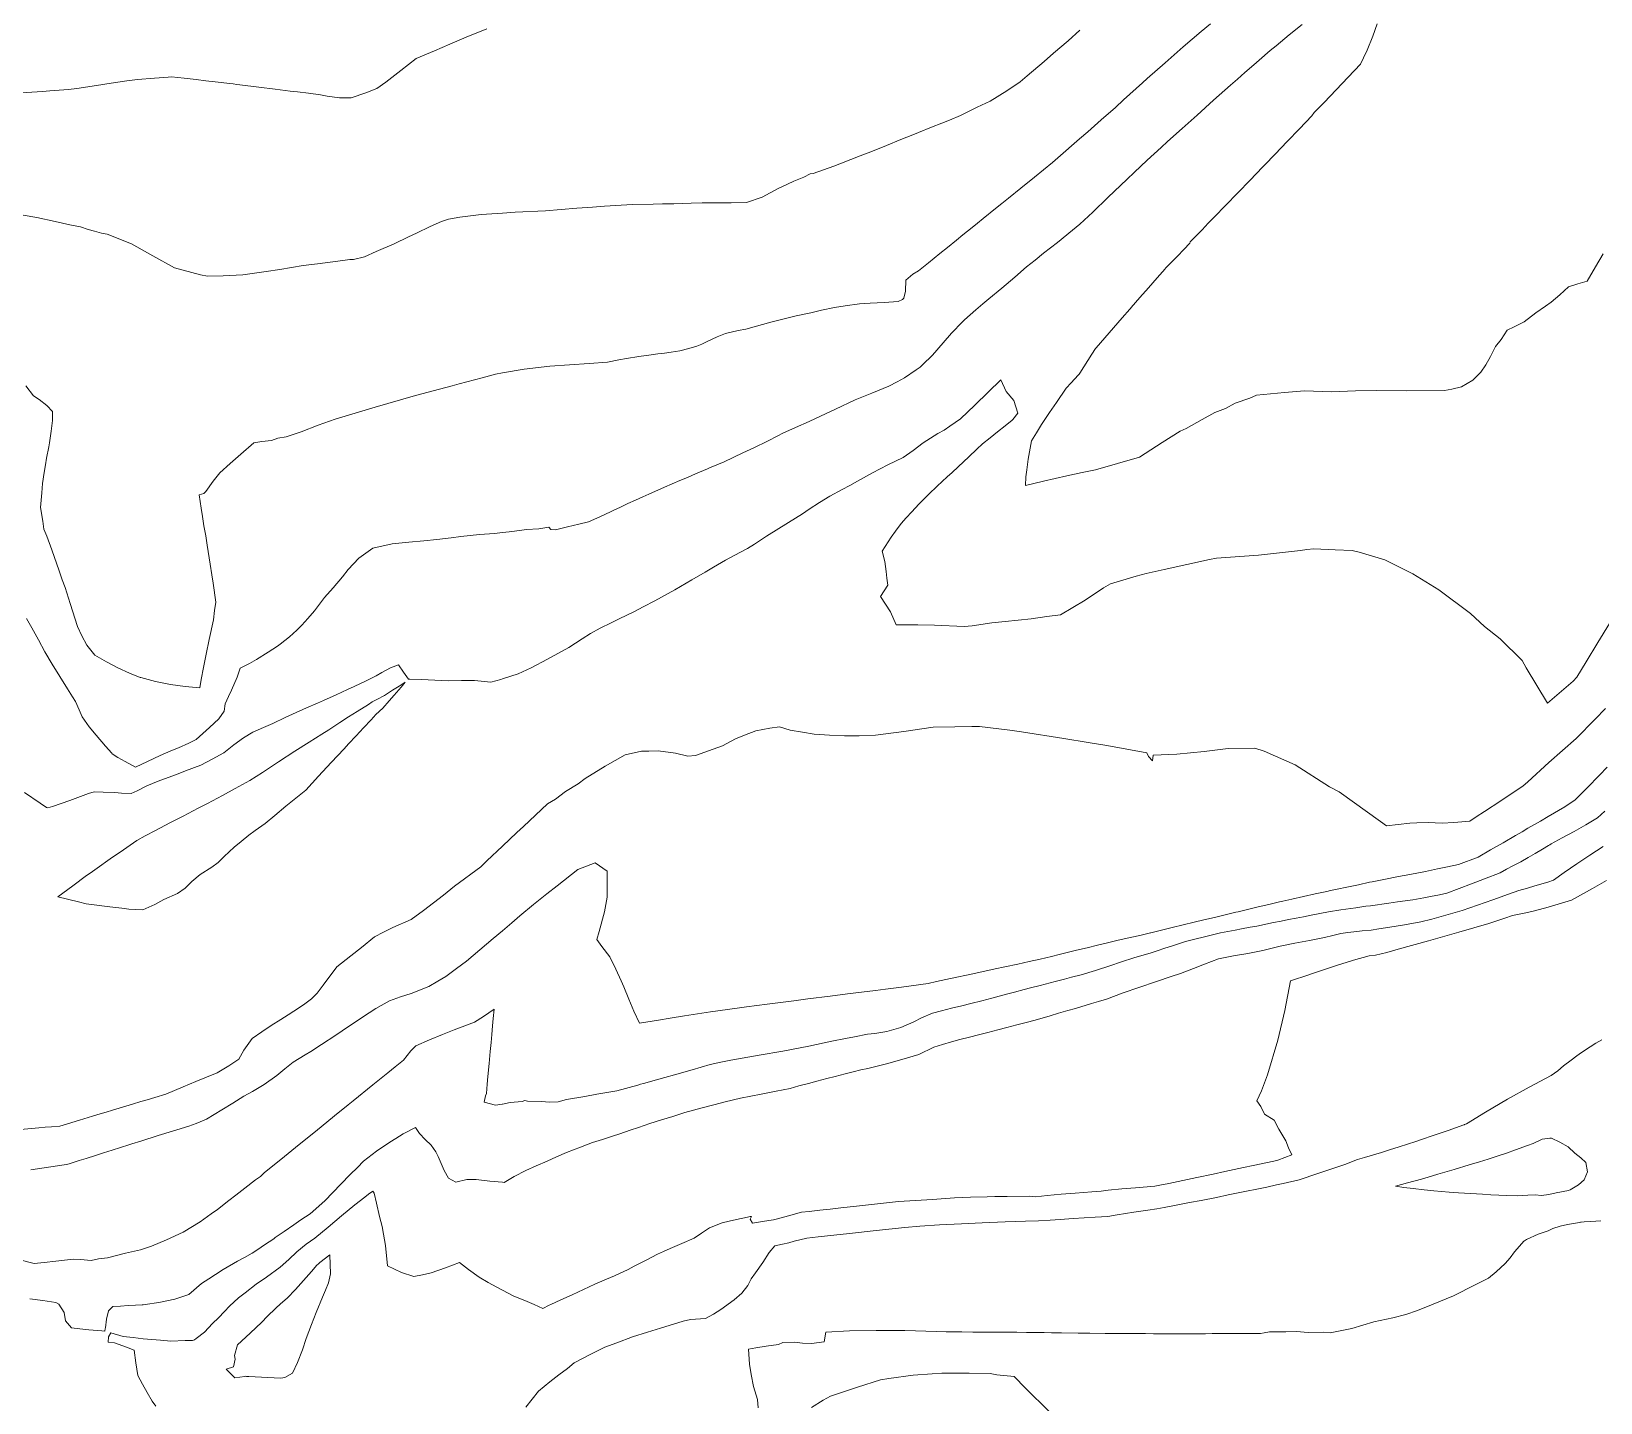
# Model space of a CAD drawing. Header units: inches. Extents: x 11351264 to 11356330, y 6702313 to 6706468.
# Drawn here: x 11354852.6 to 11355343.6, y 6704085.3 to 6704514.2 of the extents above; entities that cross this region are included whole.
import ezdxf

# ---------------------------------------------------------------- set-up
doc = ezdxf.new("R2010")
doc.units = ezdxf.units.IN
doc.header["$MEASUREMENT"] = 0
doc.layers.add('Shumate_Contours_clip1', color=7, linetype='Continuous', lineweight=0)

msp = doc.modelspace()

# ---------------------------------------------------------------- linework, layer by layer
at = {"layer": 'Shumate_Contours_clip1'}
for points, elevation in [([(11354995.14, 6704514.99), (11354988.63, 6704512.44), (11354983.61, 6704510.18), (11354978.77, 6704508.08), (11354973.02, 6704505.69), (11354968.27, 6704501.98), (11354963.53, 6704498.32), (11354960.7, 6704496.3), (11354957.24, 6704495), (11354952.72, 6704493.46), (11354949.08, 6704493.43), (11354945.19, 6704493.95), (11354943.13, 6704494.33), (11354939.3, 6704494.88), (11354935.88, 6704495.29), (11354933.61, 6704495.52), (11354928.86, 6704496.13), (11354923.75, 6704496.8), (11354917.9, 6704497.49), (11354916.96, 6704497.61), (11354915.75, 6704497.74), (11354914.73, 6704497.86), (11354910.17, 6704498.4), (11354907.17, 6704498.76), (11354904.16, 6704499.11), (11354900.4, 6704499.55), (11354896.52, 6704500), (11354895.41, 6704499.9), (11354891.16, 6704499.6), (11354885.82, 6704499.16), (11354882.46, 6704498.78), (11354877.62, 6704497.98), (11354872.99, 6704497.28), (11354866.82, 6704496.34), (11354864.25, 6704496.06), (11354858.45, 6704495.56), (11354856.11, 6704495.35), (11354849.4, 6704495)], 1394), ([(11355180.74, 6704514.58), (11355176.99, 6704511.28), (11355172.47, 6704507.43), (11355169.49, 6704504.82), (11355164.17, 6704500.3), (11355161.99, 6704498.39), (11355157.84, 6704495.65), (11355152.61, 6704492.41), (11355148.61, 6704490.5), (11355143.34, 6704487.9), (11355139.9, 6704486.44), (11355137.55, 6704485.47), (11355134.31, 6704484.22), (11355130.2, 6704482.52), (11355128.43, 6704481.87), (11355124.65, 6704480.33), (11355120.22, 6704478.53), (11355115.33, 6704476.57), (11355111.98, 6704475.24), (11355106.15, 6704472.99), (11355103.69, 6704472.07), (11355097.21, 6704469.75), (11355096.36, 6704469.67), (11355094.28, 6704468.6), (11355091.21, 6704467.38), (11355089.19, 6704466.44), (11355086.26, 6704465.02), (11355081.27, 6704462.37), (11355076.41, 6704460.63), (11355071.64, 6704460.56), (11355067.76, 6704460.53), (11355062.54, 6704460.53), (11355059.1, 6704460.44), (11355053.6, 6704460.28), (11355050.14, 6704460.22), (11355047.14, 6704460.14), (11355040.7, 6704460.04), (11355031.97, 6704459.51), (11355028.18, 6704459.23), (11355023.31, 6704458.87), (11355013.46, 6704458.1), (11355003.98, 6704457.66), (11355000, 6704457.39), (11354993.33, 6704456.93), (11354986.66, 6704456.04), (11354983.18, 6704455.5), (11354980.96, 6704454.71), (11354977.36, 6704453.18), (11354973.11, 6704451.1), (11354970.6, 6704449.93), (11354966.16, 6704447.75), (11354960.49, 6704445.36), (11354956.82, 6704443.68), (11354953.46, 6704442.8), (11354952.27, 6704442.81), (11354950.05, 6704442.55), (11354942.18, 6704441.5), (11354937.72, 6704440.92), (11354930.42, 6704439.67), (11354926.07, 6704439.08), (11354918.79, 6704438.1), (11354912.66, 6704437.78), (11354907.77, 6704437.66), (11354905.57, 6704438.01), (11354897.44, 6704440.27), (11354890.61, 6704444.02), (11354883.93, 6704447.77), (11354876.35, 6704450.8), (11354874.53, 6704451.11), (11354872.39, 6704451.66), (11354870.41, 6704452.22), (11354868.04, 6704453.03), (11354864.7, 6704453.7), (11354860.05, 6704454.73), (11354854.33, 6704455.96), (11354850.09, 6704456.69)], 1392), ([(11355221.55, 6704516.58), (11355218.69, 6704514.19), (11355213.04, 6704509.32), (11355207.4, 6704504.4), (11355201.77, 6704499.46), (11355200.26, 6704498.07), (11355194.38, 6704492.75), (11355191.83, 6704490.37), (11355187.38, 6704486.53), (11355183.15, 6704482.8), (11355180.6, 6704480.59), (11355173.83, 6704474.64), (11355172.11, 6704473.21), (11355166.48, 6704468.59), (11355162.18, 6704465.12), (11355158.34, 6704462.04), (11355156.32, 6704460.41), (11355154.27, 6704458.76), (11355150.47, 6704455.7), (11355148.66, 6704454.23), (11355146.96, 6704452.86), (11355144.13, 6704450.57), (11355142.09, 6704448.93), (11355139.25, 6704446.64), (11355136.91, 6704444.75), (11355133.31, 6704441.76), (11355130.16, 6704439.25), (11355128.41, 6704438.27), (11355126.24, 6704436.37), (11355126.18, 6704432.97), (11355125.62, 6704430.73), (11355125.15, 6704430.3), (11355123.87, 6704429.68), (11355119.42, 6704429.37), (11355115.1, 6704429.2), (11355111.71, 6704429), (11355107.28, 6704428.4), (11355103.95, 6704427.81), (11355099.86, 6704426.97), (11355096.54, 6704426.19), (11355091.93, 6704425.18), (11355084.03, 6704423.26), (11355076.19, 6704421.09), (11355073.74, 6704420.62), (11355069.81, 6704419.71), (11355067.22, 6704418.64), (11355063.92, 6704417.09), (11355062.39, 6704416.38), (11355060.88, 6704415.71), (11355058.37, 6704415), (11355055.58, 6704414.25), (11355052.85, 6704413.81), (11355050.74, 6704413.59), (11355048.63, 6704413.38), (11355046.53, 6704413.07), (11355042.74, 6704412.53), (11355038.83, 6704411.92), (11355036.42, 6704411.42), (11355032.88, 6704410.75), (11355027.15, 6704410.29), (11355020.98, 6704409.9), (11355014.82, 6704409.52), (11355006.87, 6704408.56), (11355000, 6704407.36), (11354997.88, 6704406.99), (11354993.63, 6704405.87), (11354986.44, 6704403.96), (11354984.33, 6704403.31), (11354972.79, 6704400.27), (11354960.23, 6704396.62), (11354947.68, 6704392.87), (11354942.34, 6704390.99), (11354937.07, 6704388.92), (11354932.36, 6704387.41), (11354929.73, 6704386.97), (11354927.75, 6704386.28), (11354924.75, 6704385.9), (11354922.19, 6704385.53), (11354918.15, 6704381.94), (11354914.88, 6704379.03), (11354911.55, 6704376.15), (11354909.51, 6704373.54), (11354907.24, 6704370.27), (11354906.62, 6704369.63), (11354905.17, 6704369.19), (11354905.77, 6704365.11), (11354906.17, 6704362.47), (11354906.62, 6704359.53), (11354907.2, 6704356.44), (11354907.67, 6704353.5), (11354908.62, 6704347.56), (11354909.12, 6704344.2), (11354909.5, 6704341.62), (11354910.3, 6704335.7), (11354909.96, 6704333.08), (11354909.61, 6704330.17), (11354908.26, 6704323.97), (11354907.3, 6704319.37), (11354906.51, 6704315.2), (11354905.78, 6704311.43), (11354905.34, 6704308.83), (11354903.06, 6704309.09), (11354900.76, 6704309.3), (11354896.15, 6704309.94), (11354891.5, 6704310.85), (11354886.86, 6704312.07), (11354886.67, 6704312.12), (11354883.29, 6704313.41), (11354879.73, 6704315.1), (11354876.11, 6704317.02), (11354872.49, 6704319.04), (11354870.02, 6704322.24), (11354868.43, 6704325.13), (11354867.01, 6704328.02), (11354864.79, 6704335.29), (11354863.2, 6704340.24), (11354862.27, 6704342.68), (11354861.3, 6704345.51), (11354859.03, 6704352), (11354857.48, 6704356.26), (11354856.52, 6704358.45), (11354856.23, 6704360.97), (11354855.48, 6704365.3), (11354855.91, 6704369.9), (11354856.11, 6704372.74), (11354856.65, 6704376.18), (11354857.05, 6704378.59), (11354857.41, 6704380.7), (11354858.07, 6704384.3), (11354858.28, 6704385.55), (11354858.84, 6704389.19), (11354859.23, 6704392.46), (11354859.23, 6704393.14), (11354859.23, 6704395.33), (11354857.43, 6704397.2), (11354855.1, 6704399.09), (11354853.33, 6704400.19), (11354850.92, 6704403.33)], 1390), ([(11355250.24, 6704516.39), (11355246.24, 6704513.11), (11355242.12, 6704509.7), (11355240.27, 6704508.18), (11355236.81, 6704505.2), (11355235.12, 6704503.73), (11355232.33, 6704501.32), (11355229.99, 6704499.27), (11355227.85, 6704497.42), (11355222.56, 6704492.66), (11355217.42, 6704487.99), (11355212.72, 6704483.84), (11355208.15, 6704479.78), (11355206.12, 6704477.91), (11355201.79, 6704473.89), (11355197.73, 6704470.09), (11355195.46, 6704467.93), (11355189.47, 6704462.29), (11355184.75, 6704457.69), (11355180.64, 6704453.85), (11355178.44, 6704452.05), (11355173.66, 6704448.2), (11355169.36, 6704444.85), (11355166.69, 6704442.65), (11355164.03, 6704440.52), (11355160.34, 6704437.29), (11355156.26, 6704433.9), (11355152.19, 6704430.51), (11355150.38, 6704428.99), (11355148.15, 6704427.05), (11355144.65, 6704423.94), (11355144.02, 6704423.39), (11355140.53, 6704419.77), (11355137.93, 6704416.74), (11355134.6, 6704412.94), (11355131.43, 6704409.87), (11355130.77, 6704409.17), (11355129.49, 6704408.32), (11355125.87, 6704405.88), (11355123.55, 6704404.58), (11355120.88, 6704403.23), (11355115.65, 6704401.04), (11355110.4, 6704398.91), (11355104.2, 6704395.98), (11355097.97, 6704393.09), (11355095.97, 6704392.2), (11355091.72, 6704390.25), (11355087.72, 6704388.49), (11355086.17, 6704387.71), (11355082.98, 6704386.05), (11355078.69, 6704383.96), (11355075.29, 6704382.36), (11355069.41, 6704379.57), (11355065.88, 6704378.1), (11355065.01, 6704377.74), (11355064.18, 6704377.38), (11355060.46, 6704375.82), (11355057.9, 6704374.71), (11355055.57, 6704373.72), (11355050.68, 6704371.6), (11355045.8, 6704369.47), (11355043.99, 6704368.66), (11355041.65, 6704367.57), (11355039.3, 6704366.48), (11355036.96, 6704365.39), (11355034.92, 6704364.45), (11355034.7, 6704364.35), (11355034.44, 6704364.22), (11355033.79, 6704363.91), (11355030.51, 6704362.38), (11355026.94, 6704360.8), (11355023.92, 6704360.01), (11355020.35, 6704359.26), (11355016.64, 6704358.25), (11355015.19, 6704358.4), (11355014.57, 6704359.09), (11355011.39, 6704358.65), (11355007.51, 6704358.37), (11355003.83, 6704357.91), (11355002.12, 6704357.64), (11355000, 6704357.42), (11354997.49, 6704357.16), (11354992.87, 6704356.83), (11354987, 6704356.21), (11354984.03, 6704355.75), (11354979.48, 6704355.22), (11354975.45, 6704354.85), (11354970.7, 6704354.46), (11354965.57, 6704353.95), (11354959.45, 6704352.56), (11354955.13, 6704349.41), (11354951.72, 6704345.85), (11354949.97, 6704343.62), (11354947.05, 6704340.18), (11354944.31, 6704337.09), (11354941.18, 6704333), (11354939.14, 6704330.56), (11354937.27, 6704328.49), (11354935.74, 6704326.95), (11354933.42, 6704324.84), (11354930.52, 6704322.52), (11354929.64, 6704321.94), (11354926.69, 6704320.04), (11354923.12, 6704317.71), (11354920.85, 6704316.43), (11354917.98, 6704314.97), (11354917.02, 6704312.16), (11354915.24, 6704308.13), (11354914.33, 6704306.12), (11354913.25, 6704303.83), (11354912.91, 6704301.59), (11354911.28, 6704299.17), (11354908.36, 6704296.42), (11354904.19, 6704292.67), (11354901.9, 6704291.58), (11354898.71, 6704290.08), (11354896.31, 6704289.12), (11354892.9, 6704287.72), (11354890.93, 6704286.77), (11354888.96, 6704285.79), (11354885.26, 6704284.06), (11354885.16, 6704284.1), (11354881.93, 6704285.87), (11354879.65, 6704287.04), (11354877.94, 6704288.22), (11354877.88, 6704288.27), (11354877.78, 6704288.41), (11354875.85, 6704290.66), (11354872.88, 6704294.08), (11354870.72, 6704296.72), (11354868.51, 6704299.79), (11354867.55, 6704301.94), (11354866.44, 6704304.62), (11354865.47, 6704306.1), (11354863.96, 6704308.58), (11354861.56, 6704312.41), (11354859.17, 6704316.25), (11354856.88, 6704320.14), (11354854.84, 6704323.89), (11354852.78, 6704327.63), (11354851.13, 6704330.51)], 1388), ([(11355344.44, 6704444.61), (11355342.08, 6704440.58), (11355339.42, 6704436.08), (11355337.97, 6704435.64), (11355336.48, 6704435.25), (11355333.6, 6704434.26), (11355330.83, 6704431.83), (11355328.18, 6704429.46), (11355326.36, 6704428.27), (11355323.35, 6704426.16), (11355319.73, 6704423.37), (11355316.59, 6704421.79), (11355314.38, 6704420.75), (11355312.48, 6704417.86), (11355310.73, 6704415.62), (11355309.14, 6704412.51), (11355307.68, 6704409.86), (11355306.21, 6704407.62), (11355303.64, 6704405.14), (11355300.06, 6704403.02), (11355297.13, 6704402.26), (11355294.79, 6704401.89), (11355282.93, 6704401.72), (11355273.54, 6704401.83), (11355266.96, 6704401.77), (11355259.43, 6704401.43), (11355251.01, 6704401.78), (11355244.73, 6704401.23), (11355235.97, 6704400.4), (11355233.93, 6704399.43), (11355229.34, 6704397.91), (11355226.26, 6704396.29), (11355222.97, 6704395.03), (11355219, 6704392.85), (11355213.99, 6704389.99), (11355212.09, 6704389.13), (11355206.5, 6704385.58), (11355199.39, 6704381.05), (11355185.54, 6704377.1), (11355181.37, 6704376.17), (11355176.63, 6704375.17), (11355169.27, 6704373.49), (11355163.64, 6704372.2), (11355163.8, 6704374.82), (11355164.07, 6704377.04), (11355164.48, 6704380.43), (11355165.53, 6704386.1), (11355167.1, 6704388.65), (11355168.69, 6704391.21), (11355171.17, 6704394.96), (11355173.34, 6704398.14), (11355176.42, 6704402.56), (11355177.96, 6704404.27), (11355180.16, 6704406.7), (11355180.43, 6704407.02), (11355180.64, 6704407.29), (11355181.92, 6704409.28), (11355183.2, 6704411.26), (11355184.48, 6704413.25), (11355185.58, 6704414.97), (11355185.82, 6704415.25), (11355188.53, 6704418.36), (11355191.25, 6704421.48), (11355193.97, 6704424.59), (11355196.36, 6704427.34), (11355196.56, 6704427.57), (11355196.77, 6704427.8), (11355199.48, 6704430.91), (11355202.2, 6704434.03), (11355204.91, 6704437.14), (11355207.35, 6704439.95), (11355207.52, 6704440.12), (11355209.48, 6704442.11), (11355211.26, 6704443.93), (11355213.2, 6704445.93), (11355215.11, 6704447.93), (11355215.25, 6704448.35), (11355217.02, 6704450.15), (11355218.96, 6704452.17), (11355220.89, 6704454.19), (11355222.82, 6704456.21), (11355226.27, 6704459.72), (11355230.14, 6704463.71), (11355234.01, 6704467.7), (11355237.87, 6704471.68), (11355238.45, 6704472.39), (11355241.77, 6704475.79), (11355245.61, 6704479.77), (11355249.45, 6704483.76), (11355253.27, 6704487.74), (11355254.03, 6704488.78), (11355257.1, 6704491.91), (11355260.91, 6704495.91), (11355264.7, 6704499.91), (11355268.47, 6704503.91), (11355269.48, 6704505.97), (11355270.58, 6704508.33), (11355272.32, 6704512.68), (11355273.75, 6704516.6)], 1388), ([(11355346.46, 6704328.96), (11355342.8, 6704323), (11355339.13, 6704317.04), (11355336.15, 6704312.16), (11355335.05, 6704311), (11355327.02, 6704304.1), (11355320.37, 6704315.14), (11355319.1, 6704317.47), (11355312.2, 6704324.22), (11355307.28, 6704328.1), (11355302.95, 6704332.17), (11355293.01, 6704339.5), (11355284.89, 6704344.48), (11355281.29, 6704346.33), (11355276.1, 6704348.86), (11355268.13, 6704351.33), (11355265.89, 6704351.82), (11355260.54, 6704352.08), (11355253.88, 6704352.37), (11355251.7, 6704352.09), (11355249.71, 6704351.84), (11355236.58, 6704350.41), (11355223.43, 6704349.41), (11355221.26, 6704349.01), (11355207.12, 6704345.9), (11355201.45, 6704344.65), (11355198.34, 6704343.79), (11355190.3, 6704341.42), (11355188.14, 6704340.1), (11355182.33, 6704336.32), (11355174.65, 6704331.67), (11355170.36, 6704331.16), (11355165.46, 6704330.48), (11355157.37, 6704329.64), (11355153.15, 6704329.16), (11355146.97, 6704328.3), (11355144.54, 6704328.01), (11355135.2, 6704328.46), (11355130.02, 6704328.53), (11355127.4, 6704328.61), (11355123.18, 6704328.62), (11355121.49, 6704332.61), (11355118.34, 6704337.4), (11355120.57, 6704340.98), (11355120.3, 6704343.18), (11355120.07, 6704345.22), (11355119.71, 6704348.38), (11355118.85, 6704351.65), (11355121.62, 6704355.99), (11355122.98, 6704357.87), (11355124.79, 6704360.32), (11355126.32, 6704362.04), (11355128.11, 6704363.97), (11355130.34, 6704366.27), (11355133.41, 6704369.4), (11355136.09, 6704371.94), (11355137.62, 6704373.39), (11355139.18, 6704374.83), (11355140.73, 6704376.27), (11355142.63, 6704378.01), (11355144.3, 6704379.58), (11355145.97, 6704381.15), (11355148.48, 6704383.48), (11355150.26, 6704385.16), (11355152.6, 6704387.06), (11355154.96, 6704388.97), (11355157.34, 6704390.87), (11355159.51, 6704392.61), (11355159.74, 6704392.85), (11355161.34, 6704394.74), (11355160.01, 6704398.79), (11355157.62, 6704401.57), (11355155.99, 6704405.16), (11355152.03, 6704401.35), (11355147.83, 6704397.3), (11355143.31, 6704393.05), (11355140.03, 6704390.73), (11355138.19, 6704389.47), (11355136.29, 6704388.46), (11355131.69, 6704385.54), (11355128.51, 6704383.15), (11355125.37, 6704380.94), (11355120.65, 6704378.63), (11355115.81, 6704376.13), (11355111.12, 6704373.5), (11355108.75, 6704372.2), (11355106.35, 6704370.91), (11355102.48, 6704368.8), (11355099.25, 6704366.81), (11355096.01, 6704364.72), (11355093.87, 6704363.31), (11355089.55, 6704360.63), (11355082.64, 6704356.34), (11355078.85, 6704353.85), (11355076.65, 6704352.41), (11355072.58, 6704350.31), (11355069.86, 6704348.75), (11355066.06, 6704346.59), (11355063.44, 6704345.05), (11355059.25, 6704342.6), (11355053.94, 6704339.51), (11355047.67, 6704336.06), (11355044.1, 6704334.2), (11355041.35, 6704332.79), (11355036.55, 6704330.42), (11355034.08, 6704329.16), (11355030.65, 6704327.5), (11355027.57, 6704325.87), (11355025, 6704324.23), (11355020.82, 6704321.44), (11355014.11, 6704317.81), (11355008.99, 6704315.13), (11355004.99, 6704313.25), (11355000, 6704311.66), (11354999.57, 6704311.52), (11354996.37, 6704310.65), (11354991.28, 6704311.16), (11354987.17, 6704311.16), (11354983.08, 6704311.04), (11354978.91, 6704311.27), (11354974.74, 6704311.47), (11354971.05, 6704311.56), (11354970.76, 6704311.54), (11354970.65, 6704311.6), (11354969.07, 6704313.73), (11354967.46, 6704316.05), (11354965.04, 6704315.17), (11354962.32, 6704313.69), (11354960.49, 6704312.66), (11354957.42, 6704311.06), (11354953.6, 6704309.25), (11354951.5, 6704308.3), (11354947.97, 6704306.7), (11354944.02, 6704304.93), (11354942.18, 6704304.11), (11354938.73, 6704302.57), (11354934.35, 6704300.65), (11354932.05, 6704299.58), (11354928.18, 6704297.67), (11354925.28, 6704296.41), (11354921.89, 6704294.95), (11354919.04, 6704293.24), (11354915.98, 6704291.05), (11354912.81, 6704288.56), (11354909.19, 6704286.52), (11354905.61, 6704284.69), (11354900.85, 6704282.9), (11354898.53, 6704282), (11354896.57, 6704281.25), (11354892.35, 6704279.67), (11354888.72, 6704278.24), (11354885.76, 6704276.65), (11354883.85, 6704275.78), (11354880.87, 6704275.89), (11354878.72, 6704276.14), (11354875.14, 6704276.2), (11354872.25, 6704276.29), (11354870.51, 6704275.78), (11354867.15, 6704274.55), (11354864.65, 6704273.67), (11354859.23, 6704271.75), (11354857.79, 6704271.35), (11354857.38, 6704271.4), (11354855.43, 6704272.77), (11354850.46, 6704276.1)], 1386), ([(11355345.17, 6704302.38), (11355341.94, 6704299.02), (11355336, 6704293.05), (11355327.47, 6704285.5), (11355320.9, 6704279.49), (11355319.28, 6704278.06), (11355316.01, 6704275.92), (11355312.43, 6704273.56), (11355307.31, 6704270.21), (11355304.7, 6704268.57), (11355302.67, 6704267.21), (11355297.71, 6704266.71), (11355294.02, 6704266.52), (11355289.67, 6704266.73), (11355286.09, 6704266.68), (11355283.92, 6704266.53), (11355276.66, 6704265.72), (11355274.81, 6704267.05), (11355261.85, 6704276.33), (11355258.81, 6704277.87), (11355248.05, 6704284.74), (11355238.4, 6704289.04), (11355235.4, 6704289.96), (11355227.07, 6704289.91), (11355219.59, 6704288.93), (11355211.01, 6704288.14), (11355203.65, 6704287.82), (11355203.47, 6704286.03), (11355202.16, 6704287.41), (11355201.65, 6704288.55), (11355189.11, 6704290.84), (11355183.26, 6704291.73), (11355175.73, 6704293.04), (11355162.42, 6704295.09), (11355158.82, 6704295.58), (11355149.27, 6704296.76), (11355146.85, 6704296.74), (11355141.57, 6704296.68), (11355134.8, 6704296.52), (11355125.61, 6704295.17), (11355116.75, 6704294.08), (11355111.69, 6704293.9), (11355107.1, 6704293.89), (11355102.41, 6704294.02), (11355097.52, 6704294.42), (11355093.86, 6704295), (11355090.04, 6704295.6), (11355086.69, 6704296.67), (11355083.74, 6704296.24), (11355079.35, 6704295.47), (11355075.77, 6704294.04), (11355072.95, 6704292.95), (11355068.88, 6704290.69), (11355066.01, 6704289.65), (11355060.44, 6704287.67), (11355058.06, 6704287.53), (11355054.19, 6704288.45), (11355048.77, 6704289.18), (11355045.88, 6704289.11), (11355043.5, 6704289.09), (11355038.45, 6704287.9), (11355032.18, 6704284.36), (11355025.96, 6704280.53), (11355023.69, 6704278.84), (11355019.8, 6704276.45), (11355016.64, 6704274.07), (11355014.17, 6704272.55), (11355006.65, 6704265.49), (11355004.48, 6704263.59), (11355000, 6704259.33), (11354995.15, 6704254.72), (11354993.22, 6704252.89), (11354985.07, 6704246.79), (11354981.62, 6704244.05), (11354975.28, 6704239.21), (11354971.42, 6704236.44), (11354965.74, 6704233.91), (11354962.8, 6704232.47), (11354959.99, 6704230.99), (11354955.96, 6704227.66), (11354952.59, 6704225.03), (11354948.23, 6704221.59), (11354943.97, 6704215.86), (11354942.05, 6704213.33), (11354940.29, 6704211.64), (11354938.18, 6704210.03), (11354935.92, 6704208.44), (11354933.57, 6704206.96), (11354933.47, 6704206.85), (11354933, 6704206.58), (11354930.68, 6704205.15), (11354927.69, 6704203.2), (11354924.71, 6704201.23), (11354921.75, 6704199.15), (11354919.13, 6704195.58), (11354917.53, 6704192.69), (11354914.37, 6704190.62), (11354910.71, 6704188.45), (11354904.11, 6704185.72), (11354900.16, 6704184.08), (11354894.74, 6704181.81), (11354891.27, 6704180.68), (11354888.9, 6704180.01), (11354886.92, 6704179.44), (11354884.26, 6704178.64), (11354882.23, 6704178.03), (11354878, 6704176.72), (11354876.06, 6704176.14), (11354874.13, 6704175.57), (11354871.72, 6704174.85), (11354867.68, 6704173.6), (11354863.96, 6704172.5), (11354861.54, 6704171.79), (11354858.92, 6704171.59), (11354856.92, 6704171.42), (11354854.93, 6704171.25), (11354848.06, 6704170.58)], 1384), ([(11355345.68, 6704284.05), (11355343.24, 6704281.5), (11355339.45, 6704277.54), (11355336.96, 6704275.07), (11355335.67, 6704273.86), (11355332.48, 6704271.63), (11355327.28, 6704268.63), (11355324.78, 6704267.19), (11355320.89, 6704264.94), (11355319.09, 6704263.85), (11355317.04, 6704262.66), (11355313.13, 6704260.43), (11355309.22, 6704258.19), (11355305.32, 6704255.95), (11355299.19, 6704253.57), (11355295.69, 6704252.86), (11355292.59, 6704252.22), (11355288.83, 6704251.44), (11355283.94, 6704250.49), (11355280.4, 6704249.85), (11355275.79, 6704248.91), (11355272.19, 6704248.17), (11355271.36, 6704248.04), (11355267.85, 6704247.29), (11355264.74, 6704246.62), (11355260.67, 6704245.74), (11355259.17, 6704245.43), (11355257.98, 6704245.19), (11355254.34, 6704244.39), (11355250.7, 6704243.59), (11355247.06, 6704242.77), (11355244.17, 6704242.11), (11355243.2, 6704241.91), (11355239.84, 6704241.11), (11355236.47, 6704240.32), (11355233.1, 6704239.52), (11355230.22, 6704238.82), (11355229.54, 6704238.69), (11355226.19, 6704237.88), (11355222.84, 6704237.08), (11355219.49, 6704236.27), (11355216.43, 6704235.54), (11355213.03, 6704234.72), (11355209.63, 6704233.9), (11355206.23, 6704233.08), (11355202.92, 6704232.28), (11355202.8, 6704232.24), (11355199.45, 6704231.45), (11355197, 6704230.86), (11355192.67, 6704229.89), (11355189.31, 6704229.14), (11355186.25, 6704228.39), (11355182.94, 6704227.58), (11355179.63, 6704226.77), (11355176.33, 6704225.96), (11355174.21, 6704225.46), (11355171.81, 6704224.88), (11355168.31, 6704224.04), (11355164.82, 6704223.22), (11355161.32, 6704222.41), (11355157.18, 6704221.65), (11355154.2, 6704220.95), (11355147.2, 6704219.41), (11355140.21, 6704217.9), (11355135.85, 6704216.98), (11355133.22, 6704216.43), (11355124.93, 6704215.2), (11355119.88, 6704214.61), (11355116.8, 6704214.25), (11355112.39, 6704213.72), (11355107.99, 6704213.16), (11355102.55, 6704212.46), (11355095.54, 6704211.55), (11355091.25, 6704210.98), (11355082.83, 6704209.89), (11355076.38, 6704209.04), (11355073.49, 6704208.66), (11355065.13, 6704207.53), (11355056.98, 6704206.24), (11355052.52, 6704205.53), (11355048.83, 6704204.94), (11355042.87, 6704203.99), (11355041.11, 6704207.72), (11355039.57, 6704211.53), (11355038.01, 6704215.33), (11355037.19, 6704217.27), (11355035.52, 6704220.91), (11355033.62, 6704224.72), (11355031.16, 6704227.94), (11355029.56, 6704230.17), (11355030.24, 6704232.66), (11355031.92, 6704238.82), (11355032.81, 6704243.44), (11355032.82, 6704246.58), (11355032.77, 6704249.36), (11355032.75, 6704251.56), (11355029.06, 6704254.11), (11355023.6, 6704252), (11355017.15, 6704246.92), (11355013.95, 6704244.48), (11355009.71, 6704241.05), (11355005.46, 6704237.52), (11355002.92, 6704235.32), (11355000, 6704232.88), (11354997.09, 6704230.45), (11354988.76, 6704223.34), (11354985.62, 6704221.05), (11354982.29, 6704218.62), (11354979.83, 6704217.16), (11354976.98, 6704215.5), (11354971.42, 6704213.3), (11354968.15, 6704212.18), (11354964.72, 6704210.99), (11354960.39, 6704208.57), (11354956.27, 6704205.89), (11354949.92, 6704201.55), (11354947.85, 6704200.19), (11354943.44, 6704197.33), (11354940.09, 6704195.17), (11354938.28, 6704194.08), (11354934.56, 6704191.74), (11354931.9, 6704189.69), (11354929.45, 6704187.57), (11354925.48, 6704184.81), (11354921.84, 6704182.56), (11354919.1, 6704181.1), (11354915.67, 6704179), (11354912.25, 6704176.9), (11354907.4, 6704173.94), (11354904.22, 6704172.61), (11354901.92, 6704171.79), (11354896.74, 6704170.22), (11354892.32, 6704168.84), (11354886.89, 6704167.12), (11354884.09, 6704166.22), (11354883.09, 6704165.91), (11354880.52, 6704165.09), (11354877.9, 6704164.27), (11354875.15, 6704163.39), (11354872.71, 6704162.62), (11354869.78, 6704161.69), (11354867.53, 6704160.98), (11354864.41, 6704159.98), (11354863.65, 6704159.79), (11354862.86, 6704159.66), (11354856.6, 6704158.68), (11354852.48, 6704158.1)], 1382), ([(11355344.91, 6704270.3), (11355342.63, 6704268.2), (11355339.05, 6704266.01), (11355335.36, 6704263.93), (11355331.62, 6704261.9), (11355328.17, 6704260.03), (11355327.72, 6704259.75), (11355327.34, 6704259.55), (11355325.42, 6704258.42), (11355323.17, 6704257.09), (11355320.92, 6704255.75), (11355318.68, 6704254.49), (11355316.21, 6704253.16), (11355314.19, 6704252.15), (11355312.16, 6704251.03), (11355307.28, 6704249.11), (11355303.26, 6704247.58), (11355295.55, 6704244.69), (11355293.18, 6704244.17), (11355290.44, 6704243.61), (11355288.32, 6704243.18), (11355284.89, 6704242.6), (11355280.07, 6704241.91), (11355277.41, 6704241.54), (11355271.67, 6704240.64), (11355270.17, 6704240.53), (11355267.08, 6704240.09), (11355265.47, 6704239.83), (11355262.35, 6704239.38), (11355258.47, 6704238.78), (11355253.08, 6704237.75), (11355250.63, 6704237.29), (11355248.39, 6704236.83), (11355245.94, 6704236.37), (11355243.69, 6704235.92), (11355241.26, 6704235.46), (11355236.03, 6704234.35), (11355234.01, 6704233.98), (11355231.32, 6704233.45), (11355229.34, 6704233.08), (11355224.69, 6704232.22), (11355221.36, 6704231.44), (11355219.23, 6704230.93), (11355217.09, 6704230.39), (11355213.77, 6704229.52), (11355209.36, 6704228.07), (11355207.33, 6704227.4), (11355204.9, 6704226.64), (11355202.66, 6704225.9), (11355197.86, 6704224.51), (11355193.37, 6704223.04), (11355190.36, 6704222.03), (11355185.61, 6704220.44), (11355181.12, 6704219.12), (11355178.12, 6704218.36), (11355175.92, 6704217.79), (11355172.92, 6704217.02), (11355168.24, 6704215.78), (11355165.25, 6704215), (11355163.22, 6704214.47), (11355160.23, 6704213.69), (11355157.75, 6704213.03), (11355153.12, 6704211.79), (11355150.03, 6704210.94), (11355146.63, 6704210.1), (11355143.79, 6704209.41), (11355140.58, 6704208.66), (11355137.45, 6704207.88), (11355134.57, 6704207.15), (11355131.15, 6704205.68), (11355128.7, 6704204.43), (11355124.73, 6704202.6), (11355120.35, 6704201.35), (11355116.54, 6704200.76), (11355114.26, 6704200.5), (11355110.15, 6704199.7), (11355107.37, 6704199.18), (11355103.11, 6704198.35), (11355095.86, 6704196.74), (11355087.78, 6704195.26), (11355080.4, 6704193.95), (11355071.5, 6704192.4), (11355068.36, 6704191.79), (11355064.98, 6704191.01), (11355059.41, 6704189.43), (11355053.84, 6704187.86), (11355050.86, 6704187.03), (11355048.27, 6704186.29), (11355044.15, 6704185.15), (11355043.21, 6704184.87), (11355042.42, 6704184.62), (11355035.79, 6704182.83), (11355029.61, 6704181.74), (11355025.77, 6704181.06), (11355020.07, 6704180.11), (11355017.44, 6704179.38), (11355014.89, 6704179.28), (11355012.13, 6704179.47), (11355007.87, 6704179.59), (11355006.98, 6704179.84), (11355006.22, 6704179.43), (11355002.46, 6704179.21), (11355000, 6704178.69), (11354999.97, 6704178.68), (11354997.84, 6704178.37), (11354994.27, 6704179.27), (11354994.74, 6704181.21), (11354994.99, 6704182.03), (11354995.26, 6704184.93), (11354995.48, 6704187.33), (11354995.85, 6704191.32), (11354996.21, 6704195.14), (11354996.47, 6704197.91), (11354996.7, 6704200.45), (11354996.96, 6704203.18), (11354997.16, 6704205.46), (11354997.44, 6704208.31), (11354994.07, 6704206.09), (11354991.32, 6704204.34), (11354984.89, 6704201.86), (11354981.26, 6704200.4), (11354977.15, 6704198.81), (11354972.88, 6704196.93), (11354971.31, 6704195.32), (11354969.08, 6704192.44), (11354966.42, 6704190.32), (11354964.14, 6704188.45), (11354959.45, 6704184.73), (11354953.28, 6704179.72), (11354951.73, 6704178.46), (11354947.44, 6704174.98), (11354941.49, 6704170.13), (11354936.43, 6704166), (11354930.7, 6704161.37), (11354925.54, 6704157.27), (11354924.34, 6704156.07), (11354922.8, 6704155.01), (11354919.4, 6704152.35), (11354916.6, 6704150.16), (11354914.43, 6704148.49), (11354910.84, 6704145.71), (11354908.92, 6704144.35), (11354905.41, 6704141.82), (11354900.11, 6704138.59), (11354894.91, 6704136.18), (11354890.23, 6704134.18), (11354886.77, 6704133.1), (11354882.08, 6704132.01), (11354876.42, 6704130.6), (11354873.63, 6704130.26), (11354871.35, 6704129.76), (11354867.95, 6704130.03), (11354865.69, 6704130.16), (11354860.33, 6704129.51), (11354856.66, 6704129.12), (11354853.45, 6704128.78), (11354848.98, 6704129.98)], 1380), ([(11355344.47, 6704259.23), (11355340.26, 6704256.52), (11355336.19, 6704253.81), (11355332.25, 6704251.09), (11355328.86, 6704248.69), (11355327.09, 6704248.04), (11355323.1, 6704246.89), (11355320.76, 6704246.21), (11355318.04, 6704245.45), (11355314.78, 6704244.29), (11355309.96, 6704242.59), (11355305.14, 6704240.9), (11355300.34, 6704239.2), (11355290.81, 6704236.55), (11355287.35, 6704235.63), (11355282.3, 6704234.79), (11355277.72, 6704234.05), (11355274.28, 6704233.47), (11355271.86, 6704233.07), (11355268.99, 6704232.91), (11355266.39, 6704232.57), (11355264.51, 6704232.3), (11355262.4, 6704232.05), (11355259.86, 6704231.4), (11355257.26, 6704230.76), (11355252.57, 6704229.85), (11355248, 6704228.96), (11355243.32, 6704228.03), (11355237.97, 6704226.72), (11355233.29, 6704225.82), (11355228.82, 6704225), (11355224.09, 6704224.13), (11355219.7, 6704222.42), (11355216.23, 6704221.04), (11355212.16, 6704219.49), (11355209.26, 6704218.56), (11355204.64, 6704216.98), (11355199.1, 6704215.18), (11355194.25, 6704213.43), (11355189.01, 6704211.53), (11355186.51, 6704210.75), (11355184.35, 6704210.08), (11355179.33, 6704208.58), (11355176.96, 6704207.96), (11355173.97, 6704207.16), (11355171.41, 6704206.25), (11355166.76, 6704204.95), (11355163.88, 6704204.2), (11355161.01, 6704203.46), (11355157.89, 6704202.65), (11355155.04, 6704201.91), (11355151.89, 6704201.08), (11355149.03, 6704200.36), (11355146.12, 6704199.6), (11355143.18, 6704198.88), (11355140.56, 6704198.14), (11355137.69, 6704197.3), (11355134.96, 6704196.48), (11355130.34, 6704194.23), (11355124.96, 6704192.62), (11355120.18, 6704191.29), (11355114.39, 6704189.76), (11355112.14, 6704189.35), (11355109.74, 6704188.81), (11355107.31, 6704188.15), (11355104.09, 6704187.33), (11355101.56, 6704186.63), (11355098.43, 6704185.83), (11355095.81, 6704185.11), (11355092.78, 6704184.34), (11355090.05, 6704183.58), (11355085.63, 6704182.69), (11355080.95, 6704181.79), (11355077.73, 6704181.18), (11355074.52, 6704180.57), (11355069.72, 6704179.35), (11355066.12, 6704178.44), (11355062.52, 6704177.53), (11355057.14, 6704176), (11355053.29, 6704174.81), (11355049.76, 6704173.74), (11355046.13, 6704172.63), (11355042.58, 6704171.38), (11355040.02, 6704170.48), (11355036.74, 6704169.35), (11355034.48, 6704168.66), (11355031.3, 6704167.61), (11355028.21, 6704166.67), (11355024.49, 6704165.24), (11355020.06, 6704163.53), (11355016.92, 6704162.12), (11355014.02, 6704160.83), (11355010.55, 6704159.31), (11355007.33, 6704157.94), (11355003.67, 6704155.98), (11355000.57, 6704154.19), (11355000, 6704154.23), (11354996.12, 6704154.52), (11354991.83, 6704155.08), (11354988.85, 6704155.05), (11354985.4, 6704154.22), (11354983.11, 6704155.49), (11354981.75, 6704157.9), (11354979.89, 6704162.31), (11354979.23, 6704163.74), (11354977.74, 6704165.78), (11354975.88, 6704167.57), (11354974.12, 6704169.43), (11354972.85, 6704171.35), (11354968.99, 6704169.32), (11354966.64, 6704167.88), (11354964.8, 6704166.79), (11354960.65, 6704163.95), (11354956.55, 6704160.79), (11354954.67, 6704158.87), (11354952.33, 6704156.65), (11354949.43, 6704153.62), (11354944.42, 6704148.4), (11354939.85, 6704144.32), (11354936.99, 6704142.45), (11354934.78, 6704140.95), (11354931.75, 6704138.82), (11354928.96, 6704136.93), (11354928.5, 6704136.54), (11354925.59, 6704134.69), (11354923.45, 6704133.2), (11354921.71, 6704132.09), (11354919.36, 6704130.69), (11354917.12, 6704129.52), (11354912.64, 6704126.98), (11354910.19, 6704125.34), (11354908.17, 6704124.01), (11354905.89, 6704122.57), (11354901.93, 6704119.1), (11354897.5, 6704117.62), (11354895.03, 6704117.08), (11354892.55, 6704116.63), (11354888.27, 6704115.94), (11354887.6, 6704115.89), (11354887.25, 6704115.88), (11354885.25, 6704115.75), (11354882.87, 6704115.63), (11354880.48, 6704115.5), (11354878.09, 6704115.4), (11354876.74, 6704113.97), (11354876.15, 6704111.35), (11354875.8, 6704108.66), (11354875.73, 6704108.47), (11354875.66, 6704107.62), (11354874.71, 6704107.72), (11354870.57, 6704108.11), (11354867.82, 6704108.38), (11354865.23, 6704108.65), (11354863.3, 6704110.9), (11354862.86, 6704113.53), (11354861.2, 6704116.08), (11354860.32, 6704116.64), (11354856.26, 6704117.24), (11354852.19, 6704117.78)], 1378), ([(11355345.53, 6704248.58), (11355341.13, 6704246.13), (11355334.56, 6704242.48), (11355327.26, 6704240.29), (11355322.91, 6704239.15), (11355320.2, 6704238.53), (11355316.03, 6704237.62), (11355313.62, 6704236.81), (11355308.63, 6704235.2), (11355299.27, 6704232.47), (11355289.83, 6704229.78), (11355280.34, 6704227.11), (11355276.71, 6704226.04), (11355273.16, 6704225.28), (11355271.21, 6704225), (11355266.31, 6704223.66), (11355264.02, 6704222.93), (11355261.59, 6704222.18), (11355256.96, 6704220.62), (11355254.45, 6704219.79), (11355253.2, 6704219.36), (11355252.37, 6704219.14), (11355246.56, 6704217.17), (11355244.85, 6704207.91), (11355242.66, 6704198.7), (11355239.4, 6704187.77), (11355237.5, 6704182.84), (11355236.1, 6704179.72), (11355237.28, 6704177.96), (11355238.51, 6704175.51), (11355241.51, 6704173.62), (11355242.97, 6704170.78), (11355245.15, 6704167.21), (11355245.93, 6704164.96), (11355246.99, 6704162.79), (11355242.65, 6704161.16), (11355241.34, 6704160.83), (11355234.91, 6704159.45), (11355231.87, 6704158.82), (11355226.09, 6704157.58), (11355222.4, 6704156.79), (11355217.29, 6704155.69), (11355212.91, 6704154.75), (11355208.52, 6704153.8), (11355205.7, 6704153.28), (11355204.12, 6704153.01), (11355198.1, 6704152.5), (11355193.84, 6704152.12), (11355189.58, 6704151.73), (11355187.34, 6704151.46), (11355184.48, 6704151.24), (11355179.26, 6704150.81), (11355174.85, 6704150.45), (11355170.44, 6704150.1), (11355166.91, 6704149.69), (11355164.82, 6704149.83), (11355157.97, 6704149.75), (11355154.07, 6704149.76), (11355151.71, 6704149.7), (11355146.51, 6704149.54), (11355141.43, 6704149.3), (11355134.54, 6704148.86), (11355129.23, 6704148.51), (11355123.93, 6704148.17), (11355120.18, 6704147.77), (11355116.45, 6704147.36), (11355110.85, 6704146.75), (11355105.92, 6704146.22), (11355102.61, 6704145.85), (11355099.3, 6704145.47), (11355095.99, 6704145.1), (11355093.57, 6704144.83), (11355093.21, 6704144.76), (11355089.9, 6704143.83), (11355087.98, 6704143.29), (11355086.05, 6704142.76), (11355084.8, 6704142.49), (11355084.1, 6704142.38), (11355082, 6704142.06), (11355078.23, 6704141.44), (11355077.53, 6704142.72), (11355077.98, 6704143.54), (11355077.49, 6704143.47), (11355076.74, 6704143.33), (11355073.21, 6704142.52), (11355071.01, 6704142.06), (11355068.77, 6704141.53), (11355064.84, 6704139.97), (11355062.33, 6704138.27), (11355059.98, 6704136.71), (11355056.2, 6704135.04), (11355052.5, 6704133.46), (11355050.44, 6704132.56), (11355048.49, 6704131.71), (11355045, 6704129.89), (11355041.24, 6704127.93), (11355039.33, 6704126.9), (11355035.09, 6704125), (11355032.57, 6704123.88), (11355028.92, 6704122.31), (11355025.38, 6704120.66), (11355021.82, 6704119.04), (11355018.27, 6704117.43), (11355015.16, 6704116.02), (11355014.61, 6704115.76), (11355012.67, 6704114.72), (11355009.97, 6704115.96), (11355007.71, 6704116.88), (11355003.38, 6704118.72), (11355000, 6704120.45), (11354999.65, 6704120.63), (11354995.57, 6704122.85), (11354992.76, 6704124.49), (11354989.37, 6704126.98), (11354986.58, 6704129.11), (11354982.23, 6704127.42), (11354977.76, 6704125.92), (11354975.02, 6704125.25), (11354972.28, 6704124.77), (11354968.41, 6704125.98), (11354964.07, 6704128.08), (11354963.39, 6704134.44), (11354962.81, 6704138.02), (11354962.34, 6704140.34), (11354961.59, 6704143.49), (11354960.65, 6704147.7), (11354959.89, 6704150.79), (11354959.42, 6704151.45), (11354958.08, 6704150.53), (11354956.98, 6704149.55), (11354953.86, 6704147.12), (11354949.66, 6704143.67), (11354945.53, 6704140.22), (11354941.37, 6704136.74), (11354938.61, 6704134.85), (11354935.68, 6704132.47), (11354933.14, 6704130.02), (11354930.52, 6704127.62), (11354926.19, 6704124.56), (11354923, 6704122.31), (11354919.53, 6704119.67), (11354917.4, 6704118.07), (11354914.64, 6704115.42), (11354913.04, 6704113.76), (11354911.2, 6704111.8), (11354909.34, 6704110.06), (11354906.81, 6704107.34), (11354904.16, 6704105.35), (11354903.66, 6704104.98), (11354903.07, 6704104.76), (11354900.76, 6704104.7), (11354896.23, 6704104.53), (11354893.04, 6704104.83), (11354890.3, 6704105.01), (11354887.63, 6704105.23), (11354884.45, 6704105.65), (11354881.32, 6704106.02), (11354877.52, 6704107.1), (11354876.77, 6704105.85), (11354876.61, 6704104.19), (11354878.64, 6704104.01), (11354882.4, 6704102.68), (11354884.83, 6704101.67), (11354885.32, 6704097.71), (11354885.9, 6704093.81), (11354887.39, 6704091.11), (11354888.84, 6704088.48), (11354890.4, 6704085.77), (11354891.62, 6704084.17)], 1376), ([(11355344.04, 6704198.8), (11355342.18, 6704197.72), (11355340.38, 6704196.6), (11355337.01, 6704194.36), (11355336.89, 6704194.27), (11355336.23, 6704193.76), (11355334.46, 6704192.42), (11355332.06, 6704190.59), (11355330.24, 6704189.1), (11355328.15, 6704187.61), (11355321.32, 6704183.94), (11355314.51, 6704180.17), (11355307.62, 6704176.16), (11355301.67, 6704172.48), (11355301.05, 6704172.26), (11355300.9, 6704172.2), (11355300.79, 6704172.17), (11355295.99, 6704170.45), (11355290.93, 6704168.69), (11355287.94, 6704167.71), (11355285.79, 6704166.97), (11355280.56, 6704165.28), (11355277.56, 6704164.33), (11355275.08, 6704163.54), (11355269.8, 6704161.94), (11355267.55, 6704161.31), (11355263.56, 6704159.81), (11355257.03, 6704157.58), (11355255.12, 6704156.92), (11355249.27, 6704154.98), (11355244.29, 6704153.82), (11355242.22, 6704153.38), (11355239.25, 6704152.73), (11355236.56, 6704152.17), (11355232.32, 6704151.31), (11355227.15, 6704150.25), (11355223.43, 6704149.46), (11355218.62, 6704148.53), (11355215, 6704147.84), (11355209.75, 6704146.84), (11355207.11, 6704146.36), (11355204.74, 6704145.94), (11355202.01, 6704145.46), (11355197.62, 6704144.9), (11355195, 6704144.45), (11355192.4, 6704143.99), (11355189.45, 6704143.46), (11355185.53, 6704143.25), (11355182.08, 6704143.06), (11355178.62, 6704142.87), (11355174.53, 6704142.58), (11355171.41, 6704142.36), (11355167.8, 6704142.17), (11355163.73, 6704142.02), (11355160.68, 6704141.97), (11355157.34, 6704141.88), (11355150.08, 6704141.54), (11355143.66, 6704141.24), (11355136.77, 6704140.93), (11355130.62, 6704140.49), (11355125.93, 6704140.04), (11355116.92, 6704139.08), (11355108.65, 6704138.2), (11355098.83, 6704137.16), (11355095.26, 6704136.74), (11355091.32, 6704135.75), (11355089.67, 6704135.31), (11355087.62, 6704134.84), (11355085.29, 6704134.3), (11355083.51, 6704132.3), (11355081.47, 6704129.08), (11355079.18, 6704125.85), (11355077.82, 6704123.98), (11355076.8, 6704121.92), (11355074.9, 6704119.56), (11355072.55, 6704117.41), (11355068.32, 6704114.44), (11355066.11, 6704113.01), (11355063.57, 6704111.59), (11355058.91, 6704111.24), (11355056.59, 6704110.75), (11355049.53, 6704108.56), (11355045.39, 6704107.29), (11355040.71, 6704105.83), (11355035.86, 6704103.98), (11355032.1, 6704102.64), (11355027.71, 6704100.46), (11355022.5, 6704097.69), (11355020.37, 6704095.98), (11355017.7, 6704094.02), (11355014.9, 6704091.77), (11355011.27, 6704088.83), (11355007.32, 6704083.86)], 1374), ([(11355343.69, 6704142.11), (11355340.62, 6704141.99), (11355338.48, 6704141.81), (11355337.53, 6704141.7), (11355337.37, 6704141.71), (11355337.05, 6704141.67), (11355333.23, 6704141.05), (11355331.02, 6704140.49), (11355328.7, 6704139.72), (11355327.23, 6704139.02), (11355324.07, 6704137.97), (11355320.41, 6704136.29), (11355319.8, 6704135.89), (11355319.62, 6704135.76), (11355318.25, 6704134.23), (11355316.65, 6704132.49), (11355315.32, 6704130.58), (11355313.73, 6704128.84), (11355310.97, 6704126.25), (11355308.57, 6704124.2), (11355304.35, 6704122.15), (11355297.63, 6704118.68), (11355291.24, 6704116.04), (11355286.33, 6704114.08), (11355282.73, 6704112.86), (11355278.58, 6704111.79), (11355272.7, 6704110.56), (11355265.84, 6704108.49), (11355259.02, 6704107.17), (11355256.78, 6704107.33), (11355252.09, 6704107.21), (11355248.52, 6704107.57), (11355245.15, 6704107.41), (11355240.02, 6704107.47), (11355238.41, 6704107.15), (11355237.23, 6704106.87), (11355230.62, 6704106.88), (11355222.12, 6704106.87), (11355220.06, 6704106.85), (11355213.63, 6704106.85), (11355211.47, 6704106.84), (11355205.14, 6704106.85), (11355204.43, 6704106.86), (11355203.7, 6704106.86), (11355201.25, 6704106.89), (11355197.07, 6704106.89), (11355192.53, 6704106.93), (11355188.63, 6704106.94), (11355183.77, 6704107), (11355180.19, 6704107.01), (11355174.97, 6704107.1), (11355171.78, 6704107.11), (11355169.51, 6704107.2), (11355163.99, 6704107.22), (11355160.94, 6704107.28), (11355155.6, 6704107.29), (11355152.37, 6704107.36), (11355147.21, 6704107.37), (11355143.8, 6704107.44), (11355138.82, 6704107.46), (11355135.88, 6704107.53), (11355125.91, 6704107.85), (11355116.99, 6704107.9), (11355108.57, 6704107.76), (11355101.2, 6704107.31), (11355100.64, 6704104.27), (11355096.72, 6704103.81), (11355093.9, 6704103.89), (11355091.45, 6704104.17), (11355087.71, 6704104.08), (11355086.38, 6704103.49), (11355082.51, 6704102.9), (11355079.31, 6704102.38), (11355076.97, 6704102), (11355077.37, 6704097.36), (11355077.8, 6704094.1), (11355078.55, 6704090.34), (11355079.79, 6704086.27), (11355080, 6704083.69)], 1372), ([(11355096.71, 6704083.81), (11355100.36, 6704086.03), (11355102.71, 6704087.28), (11355111.11, 6704090.16), (11355118.31, 6704092.47), (11355120.89, 6704092.87), (11355128.53, 6704093.88), (11355134.52, 6704094.32), (11355137.55, 6704094.54), (11355146.09, 6704094.52), (11355152.59, 6704094.4), (11355154.71, 6704094.03), (11355160.18, 6704093.51), (11355163.69, 6704089.78), (11355171.11, 6704082.53)], 1372)]:
    msp.add_lwpolyline(points, dxfattribs=dict(at, elevation=elevation))
for points, elevation in [([(11354860.89, 6704243.48), (11354865.59, 6704246.98), (11354869.92, 6704250.15), (11354871.04, 6704250.88), (11354873.23, 6704252.47), (11354877.33, 6704255.35), (11354881.47, 6704258.21), (11354885.64, 6704261.07), (11354888.26, 6704262.54), (11354891.46, 6704264.26), (11354895.99, 6704266.6), (11354900.09, 6704268.73), (11354904.8, 6704271.2), (11354907.78, 6704272.72), (11354912.38, 6704275.2), (11354916.43, 6704277.39), (11354921.03, 6704279.9), (11354924.95, 6704282.43), (11354929.94, 6704285.68), (11354935.09, 6704289.01), (11354939.54, 6704291.84), (11354943.48, 6704294.35), (11354945.7, 6704295.75), (11354949.19, 6704298.05), (11354951.88, 6704299.75), (11354954.57, 6704301.45), (11354958.09, 6704303.63), (11354959.31, 6704304.45), (11354960.73, 6704305.2), (11354963.08, 6704306.52), (11354965.58, 6704308.1), (11354967.72, 6704309.44), (11354969.61, 6704310.62), (11354968.29, 6704309.08), (11354966.17, 6704306.59), (11354964.62, 6704304.77), (11354962.64, 6704302.56), (11354960.44, 6704300.51), (11354958.93, 6704298.85), (11354956.59, 6704296.34), (11354954.25, 6704293.84), (11354951.89, 6704291.35), (11354950.49, 6704289.82), (11354946.45, 6704285.51), (11354942.46, 6704281.19), (11354938.47, 6704276.86), (11354932.27, 6704271.84), (11354928.82, 6704268.92), (11354925.78, 6704266.48), (11354922.7, 6704264.22), (11354920.64, 6704262.83), (11354918.26, 6704260.81), (11354916.03, 6704259.03), (11354912.98, 6704256.1), (11354911.06, 6704254.24), (11354909.13, 6704252.81), (11354905.4, 6704250.47), (11354902.79, 6704248.27), (11354900.74, 6704246.16), (11354898.4, 6704244.53), (11354894.09, 6704242.64), (11354891.31, 6704241.11), (11354887.51, 6704239.46), (11354883.09, 6704239.68), (11354880.95, 6704239.9), (11354877.2, 6704240.32), (11354869.78, 6704241.32), (11354867.33, 6704241.91)], 1386), ([(11355279.45, 6704152.95), (11355282.09, 6704152.6), (11355285.03, 6704152.26), (11355288.4, 6704151.87), (11355291.43, 6704151.54), (11355296.2, 6704151.09), (11355299.17, 6704150.89), (11355302.9, 6704150.66), (11355306.63, 6704150.45), (11355309.33, 6704150.32), (11355314.28, 6704150.08), (11355317.49, 6704149.96), (11355320.91, 6704150.14), (11355323.18, 6704150.28), (11355325.16, 6704150.1), (11355327.42, 6704150.43), (11355329.73, 6704150.87), (11355333.56, 6704151.63), (11355334.09, 6704151.89), (11355336.75, 6704153.37), (11355338.53, 6704155.02), (11355339.53, 6704157.48), (11355339.06, 6704160.42), (11355337.44, 6704161.86), (11355335.54, 6704163.33), (11355333.52, 6704165.31), (11355330.93, 6704166.77), (11355328.25, 6704168.02), (11355327.77, 6704168.05), (11355325.33, 6704167.74), (11355322.58, 6704166.32), (11355320.75, 6704165.67), (11355316.98, 6704164.33), (11355314.15, 6704163.32), (11355311.3, 6704162.34), (11355308.49, 6704161.46), (11355305.75, 6704160.62), (11355302.53, 6704159.64), (11355297.77, 6704158.16), (11355292.68, 6704156.7), (11355289.63, 6704155.83), (11355287.58, 6704155.23), (11355283.19, 6704154)], 1372), ([(11354913.53, 6704095.8), (11354915.52, 6704093.76), (11354916.3, 6704093.06), (11354919.38, 6704093.49), (11354919.58, 6704093.6), (11354919.93, 6704093.5), (11354920.62, 6704093.43), (11354924.61, 6704093.21), (11354928.56, 6704093.05), (11354930.67, 6704092.98), (11354931.92, 6704093.15), (11354934.33, 6704094.53), (11354935.9, 6704097.84), (11354937.43, 6704101.8), (11354938.65, 6704105.32), (11354940.3, 6704109.74), (11354941.77, 6704113.52), (11354943.7, 6704118.24), (11354944.65, 6704120.47), (11354945.58, 6704122.72), (11354946.21, 6704125.61), (11354945.98, 6704131.55), (11354942.91, 6704129.08), (11354942.44, 6704128.73), (11354941.96, 6704128.31), (11354940.31, 6704126.34), (11354937.79, 6704123.48), (11354935.25, 6704120.68), (11354932.7, 6704117.95), (11354930.57, 6704116.16), (11354929.11, 6704114.88), (11354926.42, 6704112.23), (11354924.74, 6704110.43), (11354921.04, 6704107.05), (11354917.14, 6704103.38), (11354916.22, 6704100.02), (11354916.39, 6704098.89), (11354915.84, 6704096.51)], 1374)]:
    msp.add_lwpolyline(points, close=True, dxfattribs=dict(at, elevation=elevation))

doc.saveas('drawing.dxf')
